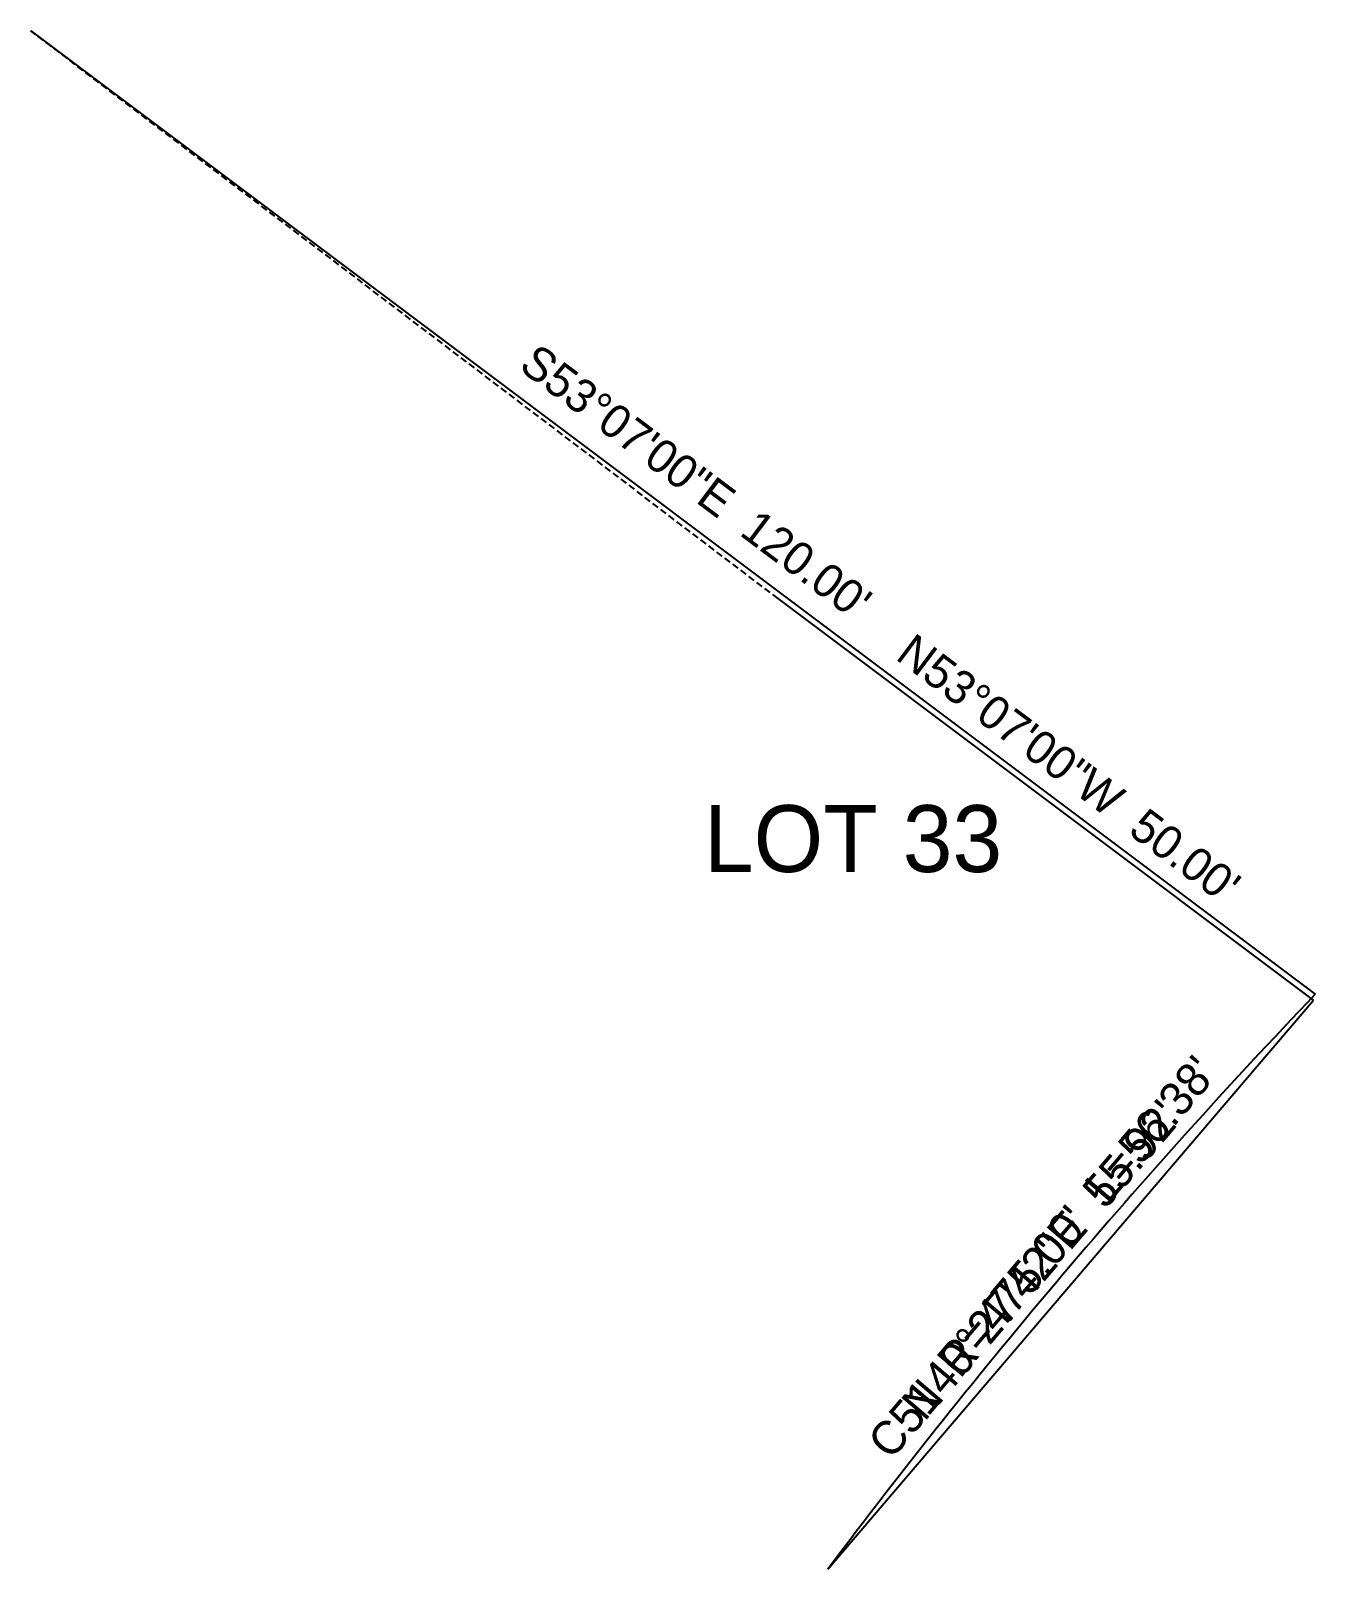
# Model space of a CAD drawing. Header units: feet. Extents: x 0 to 96, y -115 to 0.
import ezdxf
from ezdxf.enums import TextEntityAlignment as Align

# ---------------------------------------------------------------- set-up
doc = ezdxf.new("R2010")
doc.units = ezdxf.units.FT
doc.linetypes.add('DASHED', pattern=[0.75, 0.5, -0.25])
for name, color, linetype in [('ANNOT', 1, 'Continuous'), ('BOUNDARY', 7, 'Continuous'), ('CURVES', 3, 'Continuous'), ('LABELS', 4, 'Continuous')]:
    doc.layers.add(name, color=color, linetype=linetype)

msp = doc.modelspace()

# ---------------------------------------------------------------- linework, layer by layer
at = {"layer": 'BOUNDARY'}
for p, q in [((0, 0), (95.98311357784574, -72.02250973065549)), ((95.84415580086565, -72.45565181532874), (55.8511918100966, -42.44627276088893)), ((59.55547803973171, -115.00184161357723), (95.84415580086565, -72.45565181532874))]:
    msp.add_line(p, q, dxfattribs=at)
at = {"layer": 'BOUNDARY', "linetype": 'DASHED'}
msp.add_line((55.8511918100966, -42.44627276088893), (0, 0), dxfattribs=at)
at = {"layer": 'CURVES'}
msp.add_arc((439.48831882552764, -400.09136525910696), 475, 136.31673040111687, 143.1166029322164, dxfattribs=at)

# ---------------------------------------------------------------- texts
at = {"layer": 'ANNOT'}
for s, rotation, p in [('S53°07\'00"E  120.00\'', -36.883333333333304, (49.717123717393115, -33.71162261006578)), ('N53°07\'00"W  50.00\'', 323.1166666666667, (77.57324073395137, -55.15133003284687)), ("C51  R=475.00'  L=56.38'", 49.71666666666667, (75.57604841889827, -91.65326318875138)), ('N40°27\'42"E  55.92\'', 49.53833333333333, (75.51236601702642, -91.86301675547048))]:
    msp.add_text(s, height=2.5, rotation=rotation, dxfattribs=at).set_placement(p, align=Align.MIDDLE_CENTER)
at = {"layer": 'LABELS'}
msp.add_text('LOT 33', height=5, dxfattribs=at).set_placement((61.446787845707945, -60.38525518409007), align=Align.MIDDLE_CENTER)

doc.saveas('drawing.dxf')
